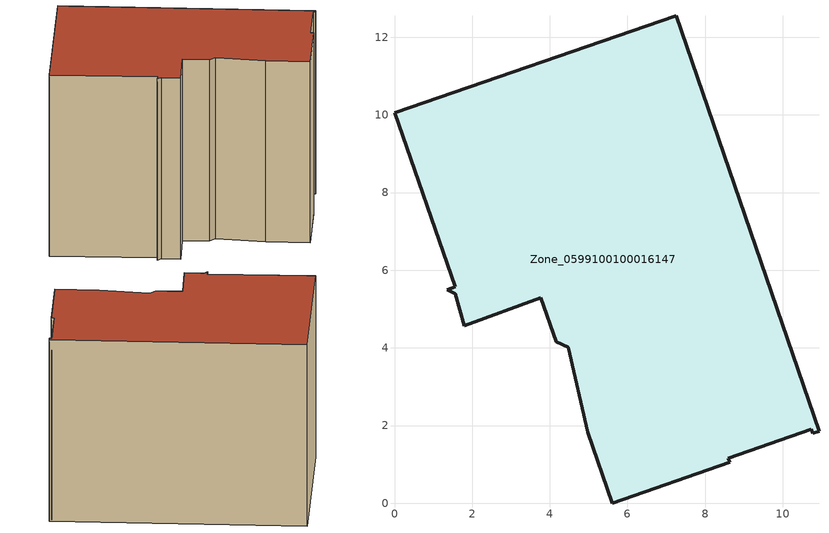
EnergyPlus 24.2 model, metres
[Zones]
Zone_0599100100016147
 floor ground (C_G): 0,10.06 7.25,12.55 10.93,1.85 10.77,1.8 10.73,1.9 8.59,1.16 8.63,1.05 5.61,0 4.97,1.83 4.47,4.01 4.16,4.16 3.77,5.29 1.79,4.58 1.56,5.4 1.36,5.5 1.57,5.57 z0
 wall outside (C_F): 7.25,12.55 0,10.06 1.57,5.57 1.36,5.5 1.56,5.4 1.79,4.58 3.77,5.29 4.16,4.16 4.47,4.01 4.97,1.83 5.61,0 8.63,1.05 8.59,1.16 10.73,1.9 10.77,1.8 10.93,1.85 7.25,12.55 z0:8.62
 roof outside (C_R): 1.36,5.5 1.56,5.4 1.79,4.58 3.77,5.29 4.16,4.16 4.47,4.01 4.97,1.83 5.61,0 8.63,1.05 8.59,1.16 10.73,1.9 10.77,1.8 10.93,1.85 7.25,12.55 0,10.06 1.57,5.57 z8.62
[BUILDING]
Pand.0599100100016147: North Axis=0; Terrain=City; Loads Convergence Tolerance Value=0.04; Temperature Convergence Tolerance Value=0.4; Solar Distribution=FullExterior; Maximum Number of Warmup Days=25; Minimum Number of Warmup Days=1
[Site:Location]
Rotterdam.The.Hague.AP_ZH_NLD Design_Conditions: Latitude=51.96; Longitude=4.45; Time Zone=1; Elevation=-4.5
[SITE:GROUNDTEMPERATURE:BUILDINGSURFACE]
18, 18, 18, 18, 18, 18, 18, 18, 18, 18, 18, 18
[MATERIAL] Thermal Absorptance=0.9; Solar Absorptance=0.7; Visible Absorptance=0.7
Name | Roughness | Thickness | Conductivity | Density | Specific Heat
G.TI.2015-2018 | MediumSmooth | 0.15 | 0.0428571 | 540 | 1210
F.TI.2015-2018 | Rough | 0.3 | 0.0666667 | 1920 | 840
R.TI.2015-2018 | MediumRough | 0.2 | 0.0333333 | 1500 | 1000
[CONSTRUCTION]
C_G: G.TI.2015-2018
C_F: F.TI.2015-2018
C_R: R.TI.2015-2018
[ZONE]
Zone_0599100100016147: Type=1; Multiplier=1; Ceiling Height=Autocalculate; Volume=Autocalculate; Floor Area=autocalculate; Part of Total Floor Area=Yes
[ZONEINFILTRATION:DESIGNFLOWRATE]
Infil_Zone_0599100100016147: Zone or ZoneList or Space or SpaceList=Zone_0599100100016147; Schedule=AlwaysOn; Design Flow Rate Calculation Method=Flow/Area; Flow Rate per Floor Area=0.0015; Constant Term Coefficient=1; Temperature Term Coefficient=0; Velocity Term Coefficient=0; Velocity Squared Term Coefficient=0
[HVACTEMPLATE:ZONE:IDEALLOADSAIRSYSTEM]
Zone_0599100100016147: Maximum Heating Supply Air Temperature=50; Minimum Cooling Supply Air Temperature=13; Maximum Heating Supply Air Humidity Ratio=0.0156; Minimum Cooling Supply Air Humidity Ratio=0.0077; Heating Limit=NoLimit; Cooling Limit=NoLimit; Dehumidification Control Type=ConstantSensibleHeatRatio; Cooling Sensible Heat Ratio=0.7; Dehumidification Setpoint=60; Humidification Control Type=None; Humidification Setpoint=30; Outdoor Air Method=None; Outdoor Air Flow Rate per Person=0.00944; Outdoor Air Flow Rate per Zone Floor Area=0; Outdoor Air Flow Rate per Zone=0; Demand Controlled Ventilation Type=None; Outdoor Air Economizer Type=NoEconomizer; Heat Recovery Type=None; Sensible Heat Recovery Effectiveness=0.7; Latent Heat Recovery Effectiveness=0.65
[ZONECONTROL:THERMOSTAT]
ThermostatControl_Zone_0599100100016147: Zone or ZoneList=Zone_0599100100016147; Control Type Schedule=DualSetpointControlType; Control 1=Thermostat_Zone_0599100100016147; Temperature Difference Between Cutout And Setpoint=0
[THERMOSTATSETPOINT:DUALSETPOINT]
Thermostat_Zone_0599100100016147: Heating Setpoint Temperature Schedule=HeatingSetpoint_Zone_0599100100016147; Cooling Setpoint Temperature Schedule=CoolingSetpoint_Zone_0599100100016147
[SCHEDULE:COMPACT]
HeatingSetpoint_Zone_0599100100016147: Through: 12/31, For: AllDays, Until: 24:00, 21
CoolingSetpoint_Zone_0599100100016147: Through: 12/31, For: AllDays, Until: 24:00, 24
DualSetpointControlType: Through: 12/31, For: AllDays, Until: 24:00, 4
AlwaysOn: Through: 12/31, For: AllDays, Until: 24:00, 1
